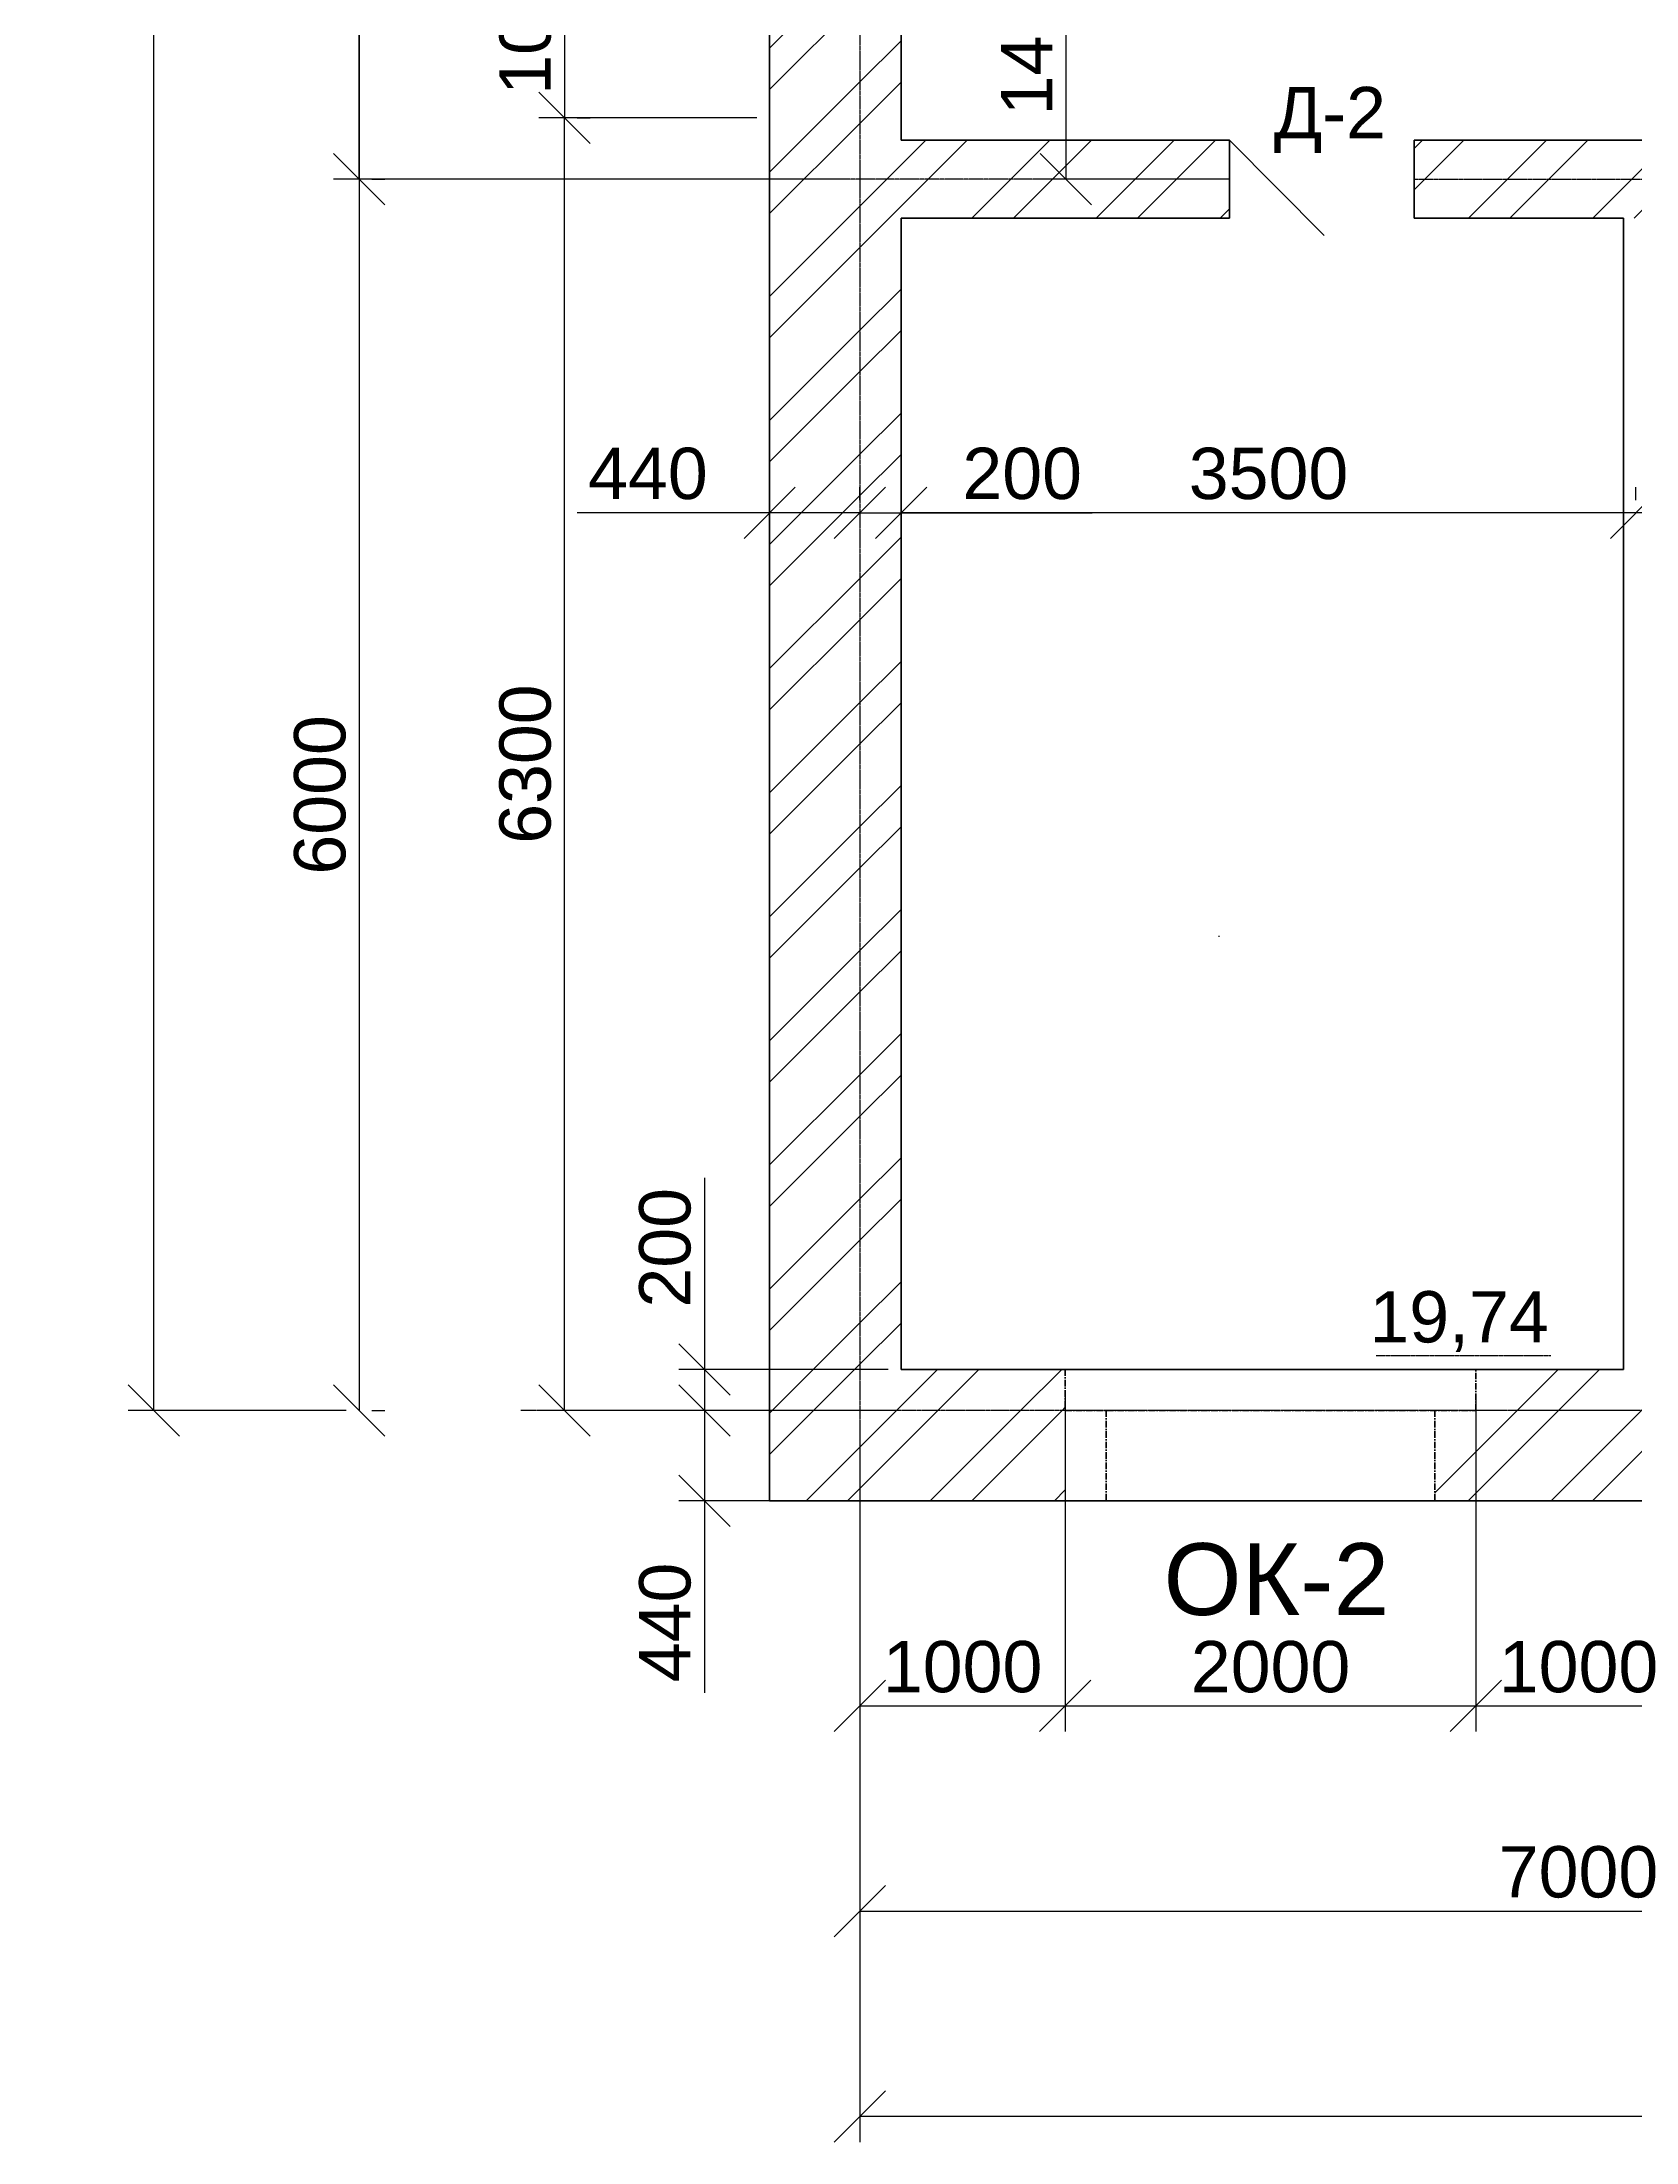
# Model space of a CAD drawing. Header units: millimetres. Extents: x -229914 to 856942, y -268655 to 87212.
# Drawn here: x 332365 to 340129, y -71591 to -61357 of the extents above; entities that cross this region are included whole.
import ezdxf

# ---------------------------------------------------------------- set-up
doc = ezdxf.new("R2010")
doc.units = ezdxf.units.MM
doc.linetypes.add('DASHDOT_axis', pattern=[24, 20, -1.5, 1, -1.5])
doc.linetypes.add('осевая', pattern=[50.8, 31.75, -6.35, 6.35, -6.35])
for name, color, linetype, lineweight in [('каменные и деревянные эл', 7, 'Continuous', 60), ('линия проёмов ворот дверей и окон', 7, 'Continuous', 40), ('Ось', 7, 'DASHDOT_axis', 25)]:
    doc.layers.add(name, color=color, linetype=linetype, lineweight=lineweight)
doc.styles.get("Standard").update_dxf_attribs({"font": 'arial.ttf'})
doc.styles.add('Аннотативный', font='arial.ttf')
doc.dimstyles.new('Копия Аннотативный', dxfattribs={"dimscale": 0, "dimtxt": 2.5, "dimasz": 2.5, "dimexe": 1.25, "dimexo": 0.625, "dimtad": 1, "dimtxsty": 'Аннотативный', "dimblk": 'OBLIQUE', "dimcen": 2.5, "dimadec": 0, "dimazin": 0, "dimtfac": 1, "dimtmove": 0, "dimatfit": 3, "dimldrblk": 'OBLIQUE', "dimfxl": 1, "dimarcsym": 0})

# ---------------------------------------------------------------- blocks, each defined once
blk = doc.blocks.new('_Oblique')
at = {"color": 0, "linetype": 'ByBlock', "lineweight": -2}
blk.add_line((-0.5, -0.5), (0.5, 0.5), dxfattribs=at)
blk = doc.blocks.new('*D74')
at = {"color": 0, "lineweight": -2, "transparency": 16777216}
for p, q in [((336349, -68088), (336349, -69591)), ((337349, -68088), (337349, -69591)), ((336349, -69466), (337349, -69466))]:
    blk.add_line(p, q, dxfattribs=at)
at = {"layer": 'Defpoints', "color": 0, "transparency": 16777216}
for p in [(336349, -68026), (337349, -68026), (337349, -69466)]:
    blk.add_point(p, dxfattribs=at)
at = {"color": 0, "lineweight": -2, "transparency": 16777216, "xscale": 250, "yscale": 250, "zscale": 250, "rotation": 180}
blk.add_blockref('_Oblique', (336349, -69466), dxfattribs=at)
at = {"color": 0, "lineweight": -2, "transparency": 16777216, "xscale": 250, "yscale": 250, "zscale": 250}
blk.add_blockref('_Oblique', (337349, -69466), dxfattribs=at)
at = {"color": 0, "transparency": 16777216, "insert": (336849, -69276), "char_height": 250, "attachment_point": 5, "style": 'Аннотативный'}
blk.add_mtext('1000', dxfattribs=at)
blk = doc.blocks.new('*D75')
at = {"color": 0, "lineweight": -2, "transparency": 16777216}
for p, q in [((337349, -67955), (337349, -69591)), ((339349, -68088), (339349, -69591)), ((337349, -69466), (339349, -69466))]:
    blk.add_line(p, q, dxfattribs=at)
at = {"layer": 'Defpoints', "color": 0, "transparency": 16777216}
for p in [(337349, -67893), (339349, -68026), (339349, -69466)]:
    blk.add_point(p, dxfattribs=at)
at = {"color": 0, "lineweight": -2, "transparency": 16777216, "xscale": 250, "yscale": 250, "zscale": 250, "rotation": 180}
blk.add_blockref('_Oblique', (337349, -69466), dxfattribs=at)
at = {"color": 0, "lineweight": -2, "transparency": 16777216, "xscale": 250, "yscale": 250, "zscale": 250}
blk.add_blockref('_Oblique', (339349, -69466), dxfattribs=at)
at = {"color": 0, "transparency": 16777216, "insert": (338349, -69276), "char_height": 250, "attachment_point": 5, "style": 'Аннотативный'}
blk.add_mtext('2000', dxfattribs=at)
blk = doc.blocks.new('*D76')
at = {"color": 0, "lineweight": -2, "transparency": 16777216}
for p, q in [((339349, -67947), (339349, -69591)), ((340349, -68088), (340349, -69591)), ((339349, -69466), (340349, -69466))]:
    blk.add_line(p, q, dxfattribs=at)
at = {"layer": 'Defpoints', "color": 0, "transparency": 16777216}
for p in [(339349, -67885), (340349, -68026), (340349, -69466)]:
    blk.add_point(p, dxfattribs=at)
at = {"color": 0, "lineweight": -2, "transparency": 16777216, "xscale": 250, "yscale": 250, "zscale": 250, "rotation": 180}
blk.add_blockref('_Oblique', (339349, -69466), dxfattribs=at)
at = {"color": 0, "lineweight": -2, "transparency": 16777216, "xscale": 250, "yscale": 250, "zscale": 250}
blk.add_blockref('_Oblique', (340349, -69466), dxfattribs=at)
at = {"color": 0, "transparency": 16777216, "insert": (339849, -69276), "char_height": 250, "attachment_point": 5, "style": 'Аннотативный'}
blk.add_mtext('1000', dxfattribs=at)
blk = doc.blocks.new('*D85')
at = {"color": 0, "lineweight": -2, "transparency": 16777216}
for p, q in [((336349, -68088), (336349, -70591)), ((343349, -68088), (343349, -70591)), ((336349, -70466), (343349, -70466))]:
    blk.add_line(p, q, dxfattribs=at)
at = {"layer": 'Defpoints', "color": 0, "transparency": 16777216}
for p in [(336349, -68026), (343349, -68026), (343349, -70466)]:
    blk.add_point(p, dxfattribs=at)
at = {"color": 0, "lineweight": -2, "transparency": 16777216, "xscale": 250, "yscale": 250, "zscale": 250, "rotation": 180}
blk.add_blockref('_Oblique', (336349, -70466), dxfattribs=at)
at = {"color": 0, "lineweight": -2, "transparency": 16777216, "xscale": 250, "yscale": 250, "zscale": 250}
blk.add_blockref('_Oblique', (343349, -70466), dxfattribs=at)
at = {"color": 0, "transparency": 16777216, "insert": (339849, -70276), "char_height": 250, "attachment_point": 5, "style": 'Аннотативный'}
blk.add_mtext('7000', dxfattribs=at)
blk = doc.blocks.new('*D88')
at = {"color": 0, "lineweight": -2, "transparency": 16777216}
for p, q in [((336349, -70528), (336349, -71591)), ((353349, -70528), (353349, -71591)), ((353349, -71466), (336349, -71466))]:
    blk.add_line(p, q, dxfattribs=at)
at = {"layer": 'Defpoints', "color": 0, "transparency": 16777216}
for p in [(336349, -70466), (353349, -70466), (336349, -71466)]:
    blk.add_point(p, dxfattribs=at)
at = {"color": 0, "lineweight": -2, "transparency": 16777216, "xscale": 250, "yscale": 250, "zscale": 250, "rotation": 180}
blk.add_blockref('_Oblique', (336349, -71466), dxfattribs=at)
at = {"color": 0, "lineweight": -2, "transparency": 16777216, "xscale": 250, "yscale": 250, "zscale": 250}
blk.add_blockref('_Oblique', (353349, -71466), dxfattribs=at)
at = {"color": 0, "transparency": 16777216, "insert": (344849, -71276), "char_height": 250, "attachment_point": 5, "style": 'Аннотативный'}
blk.add_mtext('17000', dxfattribs=at)
blk = doc.blocks.new('*D89')
at = {"color": 0, "lineweight": -2, "transparency": 16777216}
for p, q in [((337509, -60626), (337227, -60626)), ((337352, -60626), (337352, -62026)), ((338086, -62026), (337227, -62026))]:
    blk.add_line(p, q, dxfattribs=at)
at = {"layer": 'Defpoints', "color": 0, "transparency": 16777216}
for p in [(337572, -60626), (337352, -62026), (338149, -62026)]:
    blk.add_point(p, dxfattribs=at)
at = {"color": 0, "lineweight": -2, "transparency": 16777216, "xscale": 250, "yscale": 250, "zscale": 250}
for p, rotation in [((337352, -60626), 90), ((337352, -62026), 270)]:
    blk.add_blockref('_Oblique', p, dxfattribs=dict(at, rotation=rotation))
at = {"color": 0, "transparency": 16777216, "insert": (337162, -61326), "char_height": 250, "attachment_point": 5, "rotation": 90, "style": 'Аннотативный'}
blk.add_mtext('1400', dxfattribs=at)
blk = doc.blocks.new('*D90')
at = {"color": 0, "lineweight": -2, "transparency": 16777216}
for p, q in [((335846, -61726), (334784, -61726)), ((334909, -68026), (334909, -61726)), ((336286, -68026), (334784, -68026))]:
    blk.add_line(p, q, dxfattribs=at)
at = {"layer": 'Defpoints', "color": 0, "transparency": 16777216}
for p in [(334909, -61726), (335909, -61726), (336349, -68026)]:
    blk.add_point(p, dxfattribs=at)
at = {"color": 0, "lineweight": -2, "transparency": 16777216, "xscale": 250, "yscale": 250, "zscale": 250}
for p, rotation in [((334909, -61726), 90), ((334909, -68026), 270)]:
    blk.add_blockref('_Oblique', p, dxfattribs=dict(at, rotation=rotation))
at = {"color": 0, "transparency": 16777216, "insert": (334719, -64876), "char_height": 250, "attachment_point": 5, "rotation": 90, "style": 'Аннотативный'}
blk.add_mtext('6300', dxfattribs=at)
blk = doc.blocks.new('*D92')
at = {"color": 0, "lineweight": -2, "transparency": 16777216}
for p, q in [((334909, -60726), (334909, -61726)), ((334971, -60726), (335034, -60726)), ((334971, -61726), (335034, -61726))]:
    blk.add_line(p, q, dxfattribs=at)
at = {"layer": 'Defpoints', "color": 0, "transparency": 16777216}
for p in [(334909, -60726), (334909, -61726), (334909, -61726)]:
    blk.add_point(p, dxfattribs=at)
at = {"color": 0, "lineweight": -2, "transparency": 16777216, "xscale": 250, "yscale": 250, "zscale": 250}
for p, rotation in [((334909, -60726), 90), ((334909, -61726), 270)]:
    blk.add_blockref('_Oblique', p, dxfattribs=dict(at, rotation=rotation))
at = {"color": 0, "transparency": 16777216, "insert": (334719, -61226), "char_height": 250, "attachment_point": 5, "rotation": 90, "style": 'Аннотативный'}
blk.add_mtext('1000', dxfattribs=at)
blk = doc.blocks.new('*D93')
at = {"color": 0, "lineweight": -2, "transparency": 16777216}
for p, q in [((334846, -56026), (333784, -56026)), ((333909, -56026), (333909, -62026)), ((336286, -62026), (333784, -62026))]:
    blk.add_line(p, q, dxfattribs=at)
at = {"layer": 'Defpoints', "color": 0, "transparency": 16777216}
for p in [(334909, -56026), (333909, -62026), (336349, -62026)]:
    blk.add_point(p, dxfattribs=at)
at = {"color": 0, "lineweight": -2, "transparency": 16777216, "xscale": 250, "yscale": 250, "zscale": 250}
for p, rotation in [((333909, -56026), 90), ((333909, -62026), 270)]:
    blk.add_blockref('_Oblique', p, dxfattribs=dict(at, rotation=rotation))
at = {"color": 0, "transparency": 16777216, "insert": (333719, -59026), "char_height": 250, "attachment_point": 5, "rotation": 90, "style": 'Аннотативный'}
blk.add_mtext('6000', dxfattribs=at)
blk = doc.blocks.new('*D94')
at = {"color": 0, "lineweight": -2, "transparency": 16777216}
for p, q in [((336286, -56026), (333784, -56026)), ((333909, -62026), (333909, -56026)), ((333971, -62026), (334034, -62026))]:
    blk.add_line(p, q, dxfattribs=at)
at = {"layer": 'Defpoints', "color": 0, "transparency": 16777216}
for p in [(333909, -56026), (336349, -56026), (333909, -62026)]:
    blk.add_point(p, dxfattribs=at)
at = {"color": 0, "lineweight": -2, "transparency": 16777216, "xscale": 250, "yscale": 250, "zscale": 250}
for p, rotation in [((333909, -56026), 90), ((333909, -62026), 270)]:
    blk.add_blockref('_Oblique', p, dxfattribs=dict(at, rotation=rotation))
at = {"color": 0, "transparency": 16777216, "insert": (333719, -59026), "char_height": 250, "attachment_point": 5, "rotation": 90, "style": 'Аннотативный'}
blk.add_mtext('6000', dxfattribs=at)
blk = doc.blocks.new('*D95')
at = {"color": 0, "lineweight": -2, "transparency": 16777216}
for p, q in [((333846, -56026), (332784, -56026)), ((332909, -68026), (332909, -56026)), ((333846, -68026), (332784, -68026))]:
    blk.add_line(p, q, dxfattribs=at)
at = {"layer": 'Defpoints', "color": 0, "transparency": 16777216}
for p in [(332909, -56026), (333909, -56026), (333909, -68026)]:
    blk.add_point(p, dxfattribs=at)
at = {"color": 0, "lineweight": -2, "transparency": 16777216, "xscale": 250, "yscale": 250, "zscale": 250}
for p, rotation in [((332909, -56026), 90), ((332909, -68026), 270)]:
    blk.add_blockref('_Oblique', p, dxfattribs=dict(at, rotation=rotation))
at = {"color": 0, "transparency": 16777216, "insert": (332529, -59793), "char_height": 250, "attachment_point": 5, "rotation": 90, "style": 'Аннотативный'}
blk.add_mtext('12000', dxfattribs=at)
blk = doc.blocks.new('*D100')
at = {"color": 0, "lineweight": -2, "transparency": 16777216}
for p, q in [((335591, -66893), (335591, -67826)), ((336486, -67826), (335466, -67826)), ((335591, -67826), (335591, -68026)), ((336486, -68026), (335466, -68026))]:
    blk.add_line(p, q, dxfattribs=at)
at = {"layer": 'Defpoints', "color": 0, "transparency": 16777216}
for p in [(336549, -67826), (335591, -68026), (336549, -68026)]:
    blk.add_point(p, dxfattribs=at)
at = {"color": 0, "lineweight": -2, "transparency": 16777216, "xscale": 250, "yscale": 250, "zscale": 250}
for p, rotation in [((335591, -67826), 90), ((335591, -68026), 270)]:
    blk.add_blockref('_Oblique', p, dxfattribs=dict(at, rotation=rotation))
at = {"color": 0, "transparency": 16777216, "insert": (335400, -67233), "char_height": 250, "attachment_point": 5, "rotation": 90, "style": 'Аннотативный'}
blk.add_mtext('200', dxfattribs=at)
blk = doc.blocks.new('*D101')
at = {"color": 0, "lineweight": -2, "transparency": 16777216}
for p, q in [((335846, -68026), (335466, -68026)), ((335591, -68026), (335591, -68466)), ((336286, -68466), (335466, -68466)), ((335591, -68466), (335591, -69402))]:
    blk.add_line(p, q, dxfattribs=at)
at = {"layer": 'Defpoints', "color": 0, "transparency": 16777216}
for p in [(335909, -68026), (335591, -68466), (336349, -68466)]:
    blk.add_point(p, dxfattribs=at)
at = {"color": 0, "lineweight": -2, "transparency": 16777216, "xscale": 250, "yscale": 250, "zscale": 250}
for p, rotation in [((335591, -68026), 90), ((335591, -68466), 270)]:
    blk.add_blockref('_Oblique', p, dxfattribs=dict(at, rotation=rotation))
at = {"color": 0, "transparency": 16777216, "insert": (335400, -69059), "char_height": 250, "attachment_point": 5, "rotation": 90, "style": 'Аннотативный'}
blk.add_mtext('440', dxfattribs=at)
blk = doc.blocks.new('*D102')
at = {"color": 0, "lineweight": -2, "transparency": 16777216}
for p, q in [((336349, -63589), (336349, -63527)), ((336549, -63589), (336549, -63527)), ((336349, -63652), (336549, -63652)), ((336549, -63652), (337480, -63652))]:
    blk.add_line(p, q, dxfattribs=at)
at = {"layer": 'Defpoints', "color": 0, "transparency": 16777216}
for p in [(336349, -63652), (336549, -63652), (336549, -63652)]:
    blk.add_point(p, dxfattribs=at)
at = {"color": 0, "lineweight": -2, "transparency": 16777216, "xscale": 250, "yscale": 250, "zscale": 250, "rotation": 180}
blk.add_blockref('_Oblique', (336349, -63652), dxfattribs=at)
at = {"color": 0, "lineweight": -2, "transparency": 16777216, "xscale": 250, "yscale": 250, "zscale": 250}
blk.add_blockref('_Oblique', (336549, -63652), dxfattribs=at)
at = {"color": 0, "transparency": 16777216, "insert": (337139, -63461), "char_height": 250, "attachment_point": 5, "style": 'Аннотативный'}
blk.add_mtext('200', dxfattribs=at)
blk = doc.blocks.new('*D103')
at = {"color": 0, "lineweight": -2, "transparency": 16777216}
for p, q in [((335909, -63589), (335909, -63527)), ((336349, -63589), (336349, -63527)), ((335909, -63652), (334972, -63652)), ((336349, -63652), (335909, -63652))]:
    blk.add_line(p, q, dxfattribs=at)
at = {"layer": 'Defpoints', "color": 0, "transparency": 16777216}
for p in [(335909, -63652), (335909, -63652), (336349, -63652)]:
    blk.add_point(p, dxfattribs=at)
at = {"color": 0, "lineweight": -2, "transparency": 16777216, "xscale": 250, "yscale": 250, "zscale": 250, "rotation": 180}
blk.add_blockref('_Oblique', (335909, -63652), dxfattribs=at)
at = {"color": 0, "lineweight": -2, "transparency": 16777216, "xscale": 250, "yscale": 250, "zscale": 250}
blk.add_blockref('_Oblique', (336349, -63652), dxfattribs=at)
at = {"color": 0, "transparency": 16777216, "insert": (335316, -63461), "char_height": 250, "attachment_point": 5, "style": 'Аннотативный'}
blk.add_mtext('440', dxfattribs=at)
blk = doc.blocks.new('*D111')
at = {"color": 0, "lineweight": -2, "transparency": 16777216}
for p, q in [((340129, -63589), (340129, -63527)), ((343349, -63589), (343349, -63527)), ((343349, -63652), (340129, -63652))]:
    blk.add_line(p, q, dxfattribs=at)
at = {"layer": 'Defpoints', "color": 0, "transparency": 16777216}
for p in [(340129, -63652), (340129, -63652), (343349, -63652)]:
    blk.add_point(p, dxfattribs=at)
at = {"color": 0, "lineweight": -2, "transparency": 16777216, "xscale": 250, "yscale": 250, "zscale": 250, "rotation": 180}
blk.add_blockref('_Oblique', (340129, -63652), dxfattribs=at)
at = {"color": 0, "lineweight": -2, "transparency": 16777216, "xscale": 250, "yscale": 250, "zscale": 250}
blk.add_blockref('_Oblique', (343349, -63652), dxfattribs=at)
at = {"color": 0, "transparency": 16777216, "insert": (341739, -63461), "char_height": 250, "attachment_point": 5, "style": 'Аннотативный'}
blk.add_mtext('3220', dxfattribs=at)
blk = doc.blocks.new('*D112')
at = {"color": 0, "lineweight": -2, "transparency": 16777216}
for p, q in [((336549, -63589), (336549, -63527)), ((340129, -63589), (340129, -63527)), ((340129, -63652), (336549, -63652))]:
    blk.add_line(p, q, dxfattribs=at)
at = {"layer": 'Defpoints', "color": 0, "transparency": 16777216}
for p in [(336549, -63652), (336549, -63652), (340129, -63652)]:
    blk.add_point(p, dxfattribs=at)
at = {"color": 0, "lineweight": -2, "transparency": 16777216, "xscale": 250, "yscale": 250, "zscale": 250, "rotation": 180}
blk.add_blockref('_Oblique', (336549, -63652), dxfattribs=at)
at = {"color": 0, "lineweight": -2, "transparency": 16777216, "xscale": 250, "yscale": 250, "zscale": 250}
blk.add_blockref('_Oblique', (340129, -63652), dxfattribs=at)
at = {"color": 0, "transparency": 16777216, "insert": (338339, -63461), "char_height": 250, "attachment_point": 5, "style": 'Аннотативный'}
blk.add_mtext('3500', dxfattribs=at)
blk = doc.blocks.new('*D301')
at = {"color": 0, "lineweight": -2, "transparency": 16777216}
for p, q in [((333909, -62026), (333909, -68026)), ((333971, -62026), (334034, -62026)), ((333971, -68026), (334034, -68026))]:
    blk.add_line(p, q, dxfattribs=at)
at = {"layer": 'Defpoints', "color": 0, "transparency": 16777216}
for p in [(333909, -62026), (333909, -68026), (333909, -68026)]:
    blk.add_point(p, dxfattribs=at)
at = {"color": 0, "lineweight": -2, "transparency": 16777216, "xscale": 250, "yscale": 250, "zscale": 250}
for p, rotation in [((333909, -62026), 90), ((333909, -68026), 270)]:
    blk.add_blockref('_Oblique', p, dxfattribs=dict(at, rotation=rotation))
at = {"color": 0, "transparency": 16777216, "insert": (333719, -65026), "char_height": 250, "attachment_point": 5, "rotation": 90, "style": 'Аннотативный'}
blk.add_mtext('6000', dxfattribs=at)

msp = doc.modelspace()

# ---------------------------------------------------------------- hatches: boundary and pattern name
h = msp.add_hatch()
h.set_pattern_fill('ANSI32', color=256, scale=44.892)
h.paths.add_polyline_path([(335908.91663, -55585.86955), (337548.91663, -55585.86955), (337548.91663, -56025.86955), (337348.91663, -56025.86955), (336348.91663, -56025.86955), (336348.91663, -68025.86955), (337348.91663, -68025.86955), (337348.91663, -68465.86955), (335908.91663, -68465.86955)])
h = msp.add_hatch()
h.set_pattern_fill('ANSI32', color=256, scale=44.892)
h.paths.add_polyline_path([(343538.91663, -56225.86955), (344248.91663, -56225.86955), (344248.91663, -56025.86955), (342348.91663, -56025.86955), (342348.91663, -56225.86955), (343158.91663, -56225.86955), (343158.91663, -58225.86955), (343158.91663, -58345.86955), (343158.91663, -60495.86955), (343158.91663, -60565.86955), (343158.91663, -60685.86955), (343158.91663, -60775.86955), (343538.91663, -60775.86955)])
h.paths.add_polyline_path([(346538.91663, -56225.86955), (347348.91663, -56225.86955), (347348.91663, -56025.86955), (346348.91663, -56025.86955), (346348.91663, -60712.96643), (346158.91663, -60899.29765), (346158.91663, -60775.86955), (346538.91663, -60775.86955), (346538.91663, -60685.86955), (346538.91663, -60565.86955), (346538.91663, -60375.86955), (346538.91663, -58345.86955), (346538.91663, -58225.86955)])
h.paths.add_polyline_path([(346348.91663, -56025.86955), (345448.91663, -56025.86955), (345448.91663, -56225.86955), (346158.91663, -56225.86955), (346158.91663, -60899.29765), (346348.91663, -60712.96643)])
h.paths.add_polyline_path([(350548.91663, -55585.86955), (349148.91663, -55585.86955), (349148.91663, -56025.86955), (349348.91663, -56025.86955), (349348.91663, -56225.86955), (349788.91663, -56225.86955), (349908.91663, -56225.86955), (350348.91663, -56225.86955), (350348.91663, -56025.86955), (350548.91663, -56025.86955)])
h.paths.add_polyline_path([(347548.91663, -55585.86955), (345448.91663, -55585.86955), (345448.91663, -56025.86955), (346348.91663, -56025.86955), (347348.91663, -56025.86955), (347548.91663, -56025.86955)])
h.paths.add_polyline_path([(344248.91663, -55585.86955), (342148.91663, -55585.86955), (342148.91663, -56025.86955), (342348.91663, -56025.86955), (344248.91663, -56025.86955)])
h.paths.add_polyline_path([(343538.91663, -62215.86955), (346158.91663, -62215.86955), (346158.91663, -67825.86955), (345448.91663, -67825.86955), (345448.91663, -68025.86955), (346348.91663, -68025.86955), (346348.91663, -62025.86955), (343348.91663, -62025.86955), (343348.91663, -66225.86955), (343538.91663, -66225.86955)])
h.paths.add_polyline_path([(343348.91663, -62025.86955), (342348.91663, -62025.86955), (342348.91663, -62215.86955), (343158.91663, -62215.86955), (343158.91663, -66225.86955), (343348.91663, -66225.86955)])
h.paths.add_polyline_path([(346348.91663, -61675.86955), (346158.91663, -61675.86955), (346158.91663, -61835.86955), (343538.91663, -61835.86955), (343538.91663, -61675.86955), (343348.91663, -61675.86955), (343348.91663, -62025.86955), (346348.91663, -62025.86955)])
h.paths.add_polyline_path([(343348.91663, -61675.86955), (343158.91663, -61675.86955), (343158.91663, -61835.86955), (342348.91663, -61835.86955), (342348.91663, -62025.86955), (343348.91663, -62025.86955)])
h.paths.add_polyline_path([(341448.91663, -62025.86955), (339048.91663, -62025.86955), (339048.91663, -62215.86955), (339788.91663, -62215.86955), (339908.91663, -62215.86955), (341448.91663, -62215.86955)])
h.paths.add_polyline_path([(341448.91663, -61835.86955), (339048.91663, -61835.86955), (339048.91663, -62025.86955), (341448.91663, -62025.86955)])
h.paths.add_polyline_path([(338148.91663, -61835.86955), (336548.91663, -61835.86955), (336548.91663, -62025.86955), (338148.91663, -62025.86955)])
h.paths.add_polyline_path([(338148.91663, -62025.86955), (336548.91663, -62025.86955), (336548.91663, -62215.86955), (338148.91663, -62215.86955)])
h.paths.add_polyline_path([(336548.91663, -60685.86955), (336548.91663, -60565.86955), (336548.91663, -60495.86955), (336548.91663, -56225.86955), (337348.91663, -56225.86955), (337348.91663, -56025.86955), (336348.91663, -56025.86955), (336348.91663, -62025.86955), (336548.91663, -62025.86955), (336548.91663, -61835.86955)])
h.paths.add_polyline_path([(336548.91663, -62215.86955), (336548.91663, -62025.86955), (336348.91663, -62025.86955), (336348.91663, -68025.86955), (337348.91663, -68025.86955), (337348.91663, -67825.86955), (336548.91663, -67825.86955)])
h.paths.add_polyline_path([(353348.91663, -56025.86955), (352348.91663, -56025.86955), (352348.91663, -56225.86955), (353148.91663, -56225.86955), (353148.91663, -60495.86955), (353148.91663, -60565.86955), (353148.91663, -60685.86955), (353148.91663, -61835.86955), (353148.91663, -61855.86955), (353148.91663, -61975.86955), (353148.91663, -62025.86955), (353348.91663, -62025.86955)])
h.paths.add_polyline_path([(353348.91663, -62025.86955), (353148.91663, -62025.86955), (353148.91663, -62095.86955), (353148.91663, -62215.86955), (353148.91663, -67825.86955), (352348.91663, -67825.86955), (352348.91663, -68025.86955), (352348.91663, -68025.86955), (353348.91663, -68025.86955)])
h.paths.add_polyline_path([(350548.91663, -68025.86955), (349148.91663, -68025.86955), (349148.91663, -68465.86955), (350548.91663, -68465.86955)])
h.paths.add_polyline_path([(350348.91663, -67825.86955), (349908.91663, -67825.86955), (349788.91663, -67825.86955), (349348.91663, -67825.86955), (349348.91663, -68025.86955), (350348.91663, -68025.86955)])
h.paths.add_polyline_path([(347548.91663, -68025.86955), (345248.91663, -68025.86955), (345248.91663, -68465.86955), (347548.91663, -68465.86955)])
h.paths.add_polyline_path([(347348.91663, -62025.86955), (346348.91663, -62025.86955), (346348.91663, -68025.86955), (347348.91663, -68025.86955), (347348.91663, -67825.86955), (346538.91663, -67825.86955), (346538.91663, -62215.86955), (347348.91663, -62215.86955)])
h.paths.add_polyline_path([(347348.91663, -61835.86955), (346538.91663, -61835.86955), (346538.91663, -61675.86955), (346348.91663, -61675.86955), (346348.91663, -62025.86955), (347348.91663, -62025.86955)])
h.paths.add_polyline_path([(350548.91663, -62025.86955), (348248.91663, -62025.86955), (348248.91663, -62215.86955), (349788.91663, -62215.86955), (349908.91663, -62215.86955), (350548.91663, -62215.86955)])
h.paths.add_polyline_path([(350548.91663, -61835.86955), (348248.91663, -61835.86955), (348248.91663, -62025.86955), (350548.91663, -62025.86955)])
h.paths.add_polyline_path([(353148.91663, -62095.86955), (353148.91663, -62025.86955), (351448.91663, -62025.86955), (351448.91663, -62215.86955), (353148.91663, -62215.86955)])
h.paths.add_polyline_path([(353148.91663, -61855.86955), (353148.91663, -61835.86955), (351448.91663, -61835.86955), (351448.91663, -62025.86955), (353148.91663, -62025.86955), (353148.91663, -61975.86955)])
h.paths.add_polyline_path([(344448.91663, -68025.86955), (342148.91663, -68025.86955), (342148.91663, -68465.86955), (344448.91663, -68465.86955)])
h.paths.add_polyline_path([(344248.91663, -67825.86955), (343538.91663, -67825.86955), (343538.91663, -67025.86955), (343348.91663, -67025.86955), (343348.91663, -68025.86955), (344248.91663, -68025.86955), (344248.91663, -68038.32529)])
h.paths.add_polyline_path([(343348.91663, -67025.86955), (343158.91663, -67025.86955), (343158.91663, -67825.86955), (342348.91663, -67825.86955), (342348.91663, -68025.86955), (343348.91663, -68025.86955)])
h.paths.add_polyline_path([(340548.91663, -68025.86955), (339148.91663, -68025.86955), (339148.91663, -68465.86955), (340548.91663, -68465.86955)])
h.paths.add_polyline_path([(340348.91663, -67825.86955), (339908.91663, -67825.86955), (339788.91663, -67825.86955), (339348.91663, -67825.86955), (339148.91663, -68025.86955), (340348.91663, -68025.86955)])

# ---------------------------------------------------------------- linework, layer by layer
at = {"color": 0, "linetype": 'ByBlock', "lineweight": 60}
for p, q in [((338148.91663, -61835.86955), (336548.91663, -61835.86955)), ((338148.91663, -61835.86955), (338148.91663, -62215.86955)), ((341448.91663, -61835.86955), (339048.91663, -61835.86955)), ((339048.91663, -62215.86955), (339048.91663, -61835.86955)), ((338148.91663, -62215.86955), (336548.91663, -62215.86955)), ((336548.91663, -62215.86955), (336548.91663, -67825.86955)), ((340068.91663, -62215.86955), (339048.91663, -62215.86955)), ((336548.91663, -67825.86955), (340068.91663, -67825.86955))]:
    msp.add_line(p, q, dxfattribs=at)
at = {"lineweight": 60}
msp.add_line((340068.91663, -67825.86955), (340068.91663, -62215.86955), dxfattribs=at)
at = {"color": 0, "linetype": 'осевая', "lineweight": 40}
for p, q in [((337348.91663, -68025.86955), (339348.91663, -68025.86955)), ((337548.91663, -68025.86955), (337548.91663, -68465.86955)), ((339148.91663, -68025.86955), (339148.91663, -68465.86955))]:
    msp.add_line(p, q, dxfattribs=at)
at = {"linetype": 'DASHDOT_axis'}
for points in [[(336348.91663, -56025.86955), (336348.91663, -69701.54359)], [(338148.91663, -62025.86955), (334697.13911, -62025.86955)], [(353348.91663, -68025.86955), (334697.13911, -68025.86955)]]:
    msp.add_lwpolyline(points, dxfattribs=at)
at = {"color": 0, "linetype": 'ByBlock', "lineweight": 60}
msp.add_lwpolyline([(336548.91663, -60685.86955), (336548.91663, -61835.86955)], dxfattribs=at)
msp.add_lwpolyline([(338095.71479, -65714.30528), (338100.71479, -65714.30528)])
at = {"color": 0, "linetype": 'осевая', "lineweight": 40}
msp.add_lwpolyline([(337348.91663, -67825.86955), (337348.91663, -68025.86955), (339348.91663, -68025.86955), (339348.91663, -67825.86955)], dxfattribs=at)
at = {"layer": 'каменные и деревянные эл', "color": 0}
msp.add_lwpolyline([(343538.91663, -60775.86955), (343538.91663, -56225.86955), (344248.91663, -56225.86955), (344248.91663, -55585.86955), (344248.91663, -55585.86955), (335908.91663, -55585.86955), (335908.91663, -68465.86955), (353788.91663, -68465.86955), (353788.91663, -55585.86955), (345448.91663, -55585.86955), (345448.91663, -56225.86955), (346158.91663, -56225.86955), (346158.91663, -60775.86955)], dxfattribs=at)
at = {"layer": 'линия проёмов ворот дверей и окон'}
msp.add_line((338148.91663, -61835.86955), (338609.61717, -62299.25453), dxfattribs=at)
at = {"layer": 'Ось', "linetype": 'DASHDOT_axis'}
msp.add_line((339048.91663, -62025.86955), (341448.91663, -62025.86955), dxfattribs=at)
at = {"layer": 'Ось'}
msp.add_line((338863.00963, -67757.50336), (339713.54801, -67757.50336), dxfattribs=at)
at = {"layer": 'Ось', "color": 0, "linetype": 'осевая', "lineweight": 25}
msp.add_line((340348.91663, -68025.86955), (339348.91663, -68025.86955), dxfattribs=at)

# ---------------------------------------------------------------- texts
at = {"lineweight": 25}
for s, insert, char_height, attachment_point in [('\\pxa0.66667,sm1.07917;Д-2', (338911.29611, -61575.91156), 250, 3), ('\\pxa0.66667,sm1.07917;19,74', (339704.12732, -67444.56695), 250, 3), ('\\pxa0.66667,sm1.07917;ОК-2', (338927.38856, -69027.71831), 350, 9)]:
    msp.add_mtext_dynamic_manual_height_columns(s, width=110.1427955, gutter_width=1250, heights=[0], dxfattribs=dict(at, insert=insert, char_height=char_height, attachment_point=attachment_point))

# ---------------------------------------------------------------- dimensions: what is measured, and where the dimension line sits
for base, p1, p2, angle, override, picture, middle in [((332908.91663, -56025.86955), (333908.91663, -68025.86955), (333908.91663, -56025.86955), 90, {"dimtmove": 2}, '*D95', (332718.77339, -59793.18379)), ((335590.5489, -68025.86955), (336548.91663, -67825.86955), (336548.91663, -68025.86955), 270, {"dimtmove": 1}, '*D100', (335400.40565, -67232.97737))]:
    dim = msp.add_linear_dim(base=base, p1=p1, p2=p2, angle=angle, dimstyle='Копия Аннотативный', override=override)
    dim.commit()
    dim.dimension.update_dxf_attribs({"geometry": picture, "text_midpoint": middle, "dimtype": 160})
for base, p1, p2, angle, picture, middle in [((333908.91663, -62025.86955), (334908.91663, -56025.86955), (336348.91663, -62025.86955), 90, '*D93', (333718.77339, -59025.86955)), ((333908.91663, -56025.86955), (333908.91663, -62025.86955), (336348.91663, -56025.86955), 90, '*D94', (333718.77339, -59025.86955)), ((337352.27527, -62025.86955), (337571.65027, -60625.86955), (338148.91663, -62025.86955), 90, '*D89', (337162.13202, -61325.86955)), ((334908.91663, -61725.86955), (334908.91663, -60725.86955), (334908.91663, -61725.86955), 90, '*D92', (334718.77339, -61225.86955)), ((334908.91663, -61725.86955), (336348.91663, -68025.86955), (335908.91663, -61725.86955), 90, '*D90', (334718.68812, -64875.86955)), ((333908.91663, -68025.86955), (333908.91663, -62025.86955), (333908.91663, -68025.86955), 90, '*D301', (333718.77339, -65025.86955)), ((340128.91663, -63651.63162), (343348.91663, -63651.63162), (340128.91663, -63651.63162), 180, '*D111', (341738.91663, -63461.40311)), ((335590.5489, -68465.86955), (335908.91663, -68025.86955), (336348.91663, -68465.86955), 270, '*D101', (335400.40565, -69059.15058))]:
    dim = msp.add_linear_dim(base=base, p1=p1, p2=p2, angle=angle, dimstyle='Копия Аннотативный')
    dim.commit()
    dim.dimension.update_dxf_attribs({"geometry": picture, "text_midpoint": middle})
for base, p1, p2, picture, middle in [((335908.91663, -63651.63162), (336348.91663, -63651.63162), (335908.91663, -63651.63162), '*D103', (335315.6356, -63461.48838)), ((336548.91663, -63651.63162), (336348.91663, -63651.63162), (336548.91663, -63651.63162), '*D102', (337139.29862, -63461.48838)), ((339348.91663, -69465.86955), (337348.91663, -67892.9766), (339348.91663, -68025.86955), '*D75', (338348.91663, -69275.7263)), ((340348.91663, -69465.86955), (339348.91663, -67884.50504), (340348.91663, -68025.86955), '*D76', (339848.91663, -69275.7263)), ((337348.91663, -69465.86955), (336348.91663, -68025.86955), (337348.91663, -68025.86955), '*D74', (336848.91663, -69275.7263)), ((343348.91663, -70465.86955), (336348.91663, -68025.86955), (343348.91663, -68025.86955), '*D85', (339848.91663, -70275.7263)), ((336348.91663, -71465.86955), (353348.91663, -70465.86955), (336348.91663, -70465.86955), '*D88', (344848.91663, -71275.7263))]:
    dim = msp.add_linear_dim(base=base, p1=p1, p2=p2, dimstyle='Копия Аннотативный')
    dim.commit()
    dim.dimension.update_dxf_attribs({"geometry": picture, "text_midpoint": middle})
dim = msp.add_linear_dim(base=(336548.91663, -63651.63162), p1=(340128.91663, -63651.63162), p2=(336548.91663, -63651.63162), angle=180, text='3500', dimstyle='Копия Аннотативный')
dim.commit()
dim.dimension.update_dxf_attribs({"geometry": '*D112', "text_midpoint": (338338.91663, -63461.40311)})

doc.saveas('drawing.dxf')
